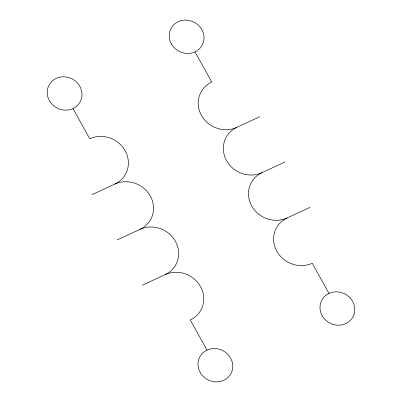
<?xml version="1.0" encoding="UTF-8"?>
<svg xmlns="http://www.w3.org/2000/svg" width="402" height="402" viewBox="0 0 402 402"><rect width="100%" height="100%" fill="white"/><g stroke="black" fill="none" stroke-linecap="round" stroke-linejoin="round"><path stroke-width="0.6" d="M91.988 194.684L114.866 184.056A26.517 24.567 28.1 0 1 150.308 196.07A26.517 24.567 28.1 0 1 139.996 229.346L117.118 239.979M194.99 51.873L211.743 82.068A26.522 24.572 28.1 0 0 201.432 115.344A26.522 24.572 28.1 0 0 236.873 127.359L259.752 116.731M236.873 127.359A26.522 24.572 28.1 0 0 226.562 160.639A26.522 24.572 28.1 0 0 262.003 172.654L284.882 162.021M142.248 285.269L165.127 274.641A26.517 24.567 28.1 0 1 200.563 286.656A26.517 24.567 28.1 0 1 190.252 319.927L207.01 350.127M262.003 172.654A26.522 24.572 28.1 0 0 251.692 205.93A26.522 24.572 28.1 0 0 287.134 217.944L310.012 207.316M329.017 293.43L312.264 263.235A26.522 24.572 28.1 0 1 276.822 251.22A26.522 24.572 28.1 0 1 287.134 217.944M72.983 108.57L89.736 138.765A26.517 24.567 28.1 0 1 125.178 150.78A26.517 24.567 28.1 0 1 114.866 184.051M139.996 229.351A26.517 24.567 28.1 0 1 175.433 241.366A26.517 24.567 28.1 0 1 165.127 274.636M49.773 101.269A17.678 16.381 28.1 0 0 79.897 102.339A17.678 16.381 28.1 0 0 64.149 76.802A17.678 16.381 28.1 0 0 49.773 101.269M200.548 373.021A17.678 16.381 28.1 0 0 230.678 374.091A17.678 16.381 28.1 0 0 214.929 348.559A17.678 16.381 28.1 0 0 200.548 373.021M171.78 44.572A17.678 16.381 28.1 0 0 201.91 45.647A17.678 16.381 28.1 0 0 186.156 20.11A17.678 16.381 28.1 0 0 171.78 44.572M322.56 316.324A17.678 16.381 28.1 0 0 352.685 317.399A17.678 16.381 28.1 0 0 336.936 291.862A17.678 16.381 28.1 0 0 322.56 316.324"/></g></svg>
